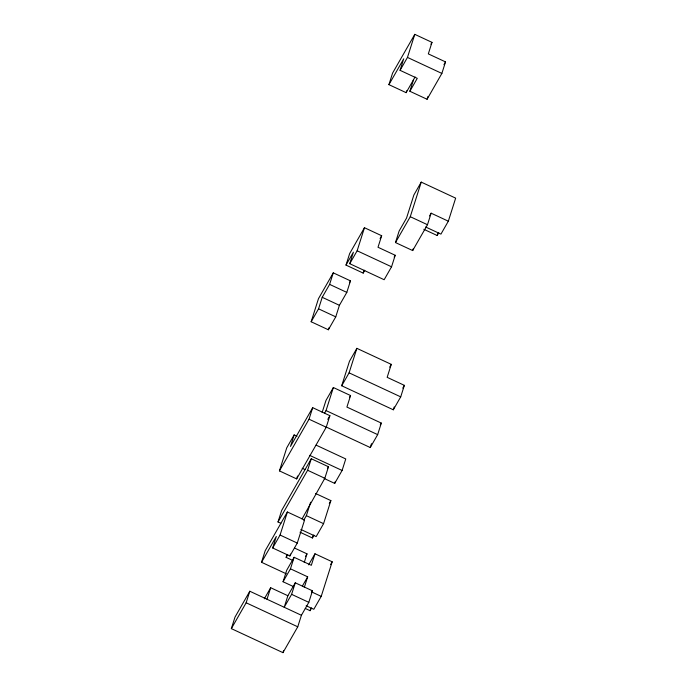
<?xml version="1.0" encoding="UTF-8"?>
<svg xmlns="http://www.w3.org/2000/svg" width="687" height="687" viewBox="0 0 687 687"><rect width="100%" height="100%" fill="white"/><g stroke="black" fill="none" stroke-linecap="round" stroke-linejoin="round"><path stroke-width="1.03" d="M311.151 321.756L318.467 298.69L333.272 272.851L350.473 280.863L346.815 292.387L339.412 305.311L335.754 316.844L328.352 329.769L311.151 321.756L318.553 308.832L322.212 297.299L329.614 284.384L333.272 272.851M415.111 76.97L406.129 92.659L388.919 84.647L392.578 73.114L414.785 34.35L431.986 42.362L428.327 53.887L445.528 61.899L441.87 73.432L427.074 99.272L409.873 91.268L413.522 79.735M409.873 91.268L417.267 78.344L400.066 70.332L403.724 58.799L388.919 84.647M400.066 70.332L407.468 57.407L414.785 34.35M294.148 434.905L290.489 446.438L312.697 407.674L329.897 415.678L326.239 427.211L296.638 478.899L279.437 470.887L286.745 447.83L294.148 434.905L297.016 436.245M345.999 265.096L349.657 253.563L364.462 227.715L381.663 235.727L378.005 247.26L395.205 255.272L391.547 266.796L384.153 279.721L349.743 263.696L353.401 252.172L345.999 265.096L363.2 273.1L364.788 270.334M231.347 628.622L235.006 617.089L249.81 591.241L301.413 615.277L297.754 626.802L282.958 652.65L231.347 628.622L246.152 602.774L249.81 591.241M328.352 329.769L328.996 327.759M406.129 92.659L406.738 90.736M349.743 263.696L357.146 250.781L364.462 227.715M261.532 562.284L265.182 550.751L287.389 511.987L304.59 519.99L297.273 543.056L289.88 555.981L272.67 547.968L276.329 536.435L261.532 562.284L286.376 573.851M279.437 470.887L309.038 419.199L312.697 407.674M280.88 523.296L278.012 521.957L281.67 510.432L311.28 458.744L328.48 466.748L324.822 478.281L302.014 518.968M296.638 478.899L297.548 476.014M272.67 547.968L280.073 535.044L287.389 511.987M363.2 273.1L364.119 270.223M322.143 412.483L325.964 400.452L333.367 387.528L350.568 395.54L346.909 407.073L381.311 423.089L377.661 434.622L370.259 447.538L326.291 427.074M324.462 413.359L326.05 410.586L333.367 387.528M278.012 521.957L307.621 470.269L311.28 458.744M267.011 599.253L270.669 587.728L287.87 595.732L284.212 607.265L291.614 594.341L295.273 582.816L312.473 590.82L308.815 602.353L301.413 615.277M427.074 99.272L427.984 96.395M292.825 560.48L286.135 557.372L287.046 554.486M341.697 385.768L349.468 361.268L356.871 348.343L391.272 364.359L387.159 377.335L404.36 385.347L400.71 396.871L393.308 409.796L341.697 385.768L349.099 372.843L356.871 348.343M289.88 555.981L290.489 554.057M293.581 586.638L283.061 581.743L286.719 570.219L294.122 557.294L311.323 565.307L314.981 553.774L332.182 561.786L321.215 596.376L313.813 609.292L306.17 605.736M303.723 520.274L306.359 515.654L310.627 502.206M283.061 581.743L290.464 568.819L294.122 557.294M448.336 221.197L431.135 213.185L427.477 224.718L412.672 250.566L395.472 242.554L399.13 231.021L406.532 218.097L413.849 195.039L421.243 182.115L455.653 198.139L448.336 221.197L440.934 234.121L425.648 227.002M395.472 242.554L410.276 216.706L421.243 182.115M304.247 562.498L306.995 553.851L294.568 548.063M299.996 532.193L312.422 537.981L313.332 535.096M324.187 478.496L334.698 483.39L335.308 481.467M300.872 529.471L316.166 536.59L323.568 523.666L330.876 500.608L315.591 493.489M282.958 652.65L283.594 650.641M304.315 587.402L307.673 576.831L290.464 568.819M334.698 483.39L342.1 470.466L345.759 458.942L316.132 445.142M412.672 250.566L413.282 248.642M305.294 608.459L310.069 610.691L310.704 608.682M423.81 229.286L437.19 235.512L437.799 233.589M370.259 447.538L371.478 443.699M393.308 409.796L394.218 406.91M430.929 44.208L431.986 42.362M443.948 64.672L445.528 61.899M349.417 282.709L350.473 280.863M380.074 238.501L381.663 235.727M394.149 257.118L395.205 255.272M429.547 215.958L431.135 213.185M327.785 419.371L329.897 415.678M437.19 235.512L438.778 232.747M349.511 397.387L350.568 395.54M327.424 468.594L328.48 466.748M389.692 367.133L391.272 364.359M286.135 557.372L287.716 554.598M264.323 598.798L270.669 587.728M329.296 503.373L330.876 500.608M312.422 537.981L314.011 535.207M380.255 424.935L381.311 423.089M305.406 556.616L306.995 553.851M402.78 388.112L404.36 385.347M287.87 595.732L295.273 582.816M308.643 564.851L314.981 553.774M302.383 586.063L307.673 576.831M311.417 592.666L312.473 590.82M330.602 564.551L332.182 561.786M310.069 610.691L311.658 607.918M407.468 57.407L441.87 73.432M410.276 216.706L427.477 224.718M357.146 250.781L391.547 266.796M329.614 284.384L346.815 292.387M322.212 297.299L339.412 305.311M318.553 308.832L335.754 316.844M349.099 372.843L400.71 396.871M326.05 410.586L377.661 434.622M309.038 419.199L326.239 427.211M309.605 455.335L342.1 470.466M307.621 470.269L324.822 478.281M302.203 468.259L305.071 469.599M306.359 515.654L323.568 523.666M280.073 535.044L297.273 543.056M311.658 591.919L321.215 596.376M291.614 594.341L308.815 602.353M246.152 602.774L297.754 626.802"/></g></svg>
